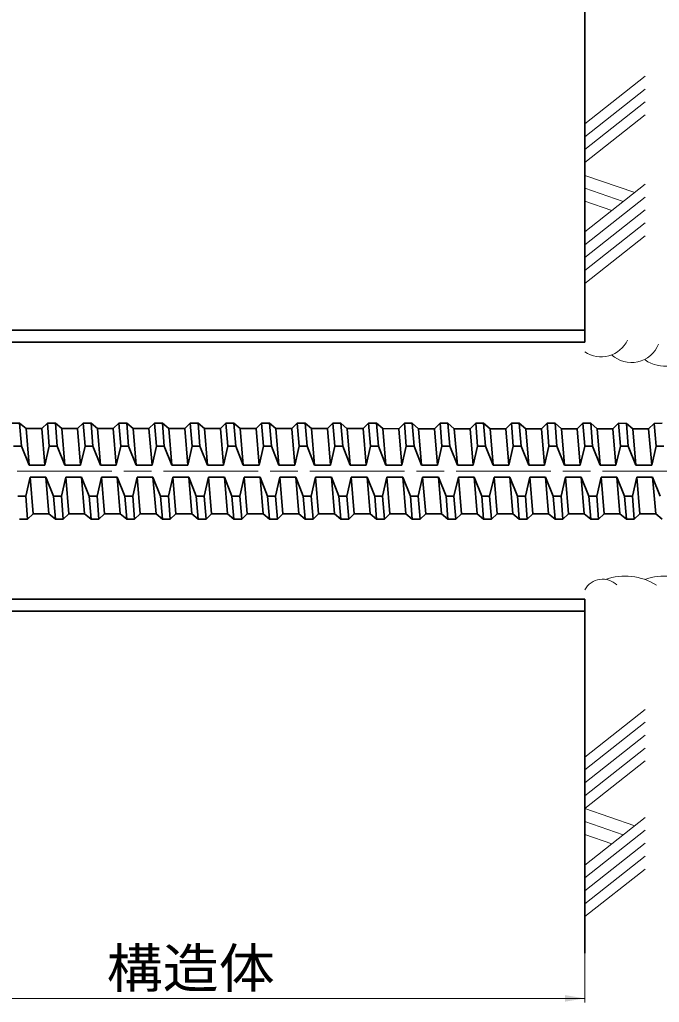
# Model space of a CAD drawing. Units: millimetres at full size, sheet at 1:2; details may follow other scales. Extents: x 2061 to 3743, y 1093 to 2281.
# Drawn here: x 2431.2 to 2593, y 1819.4 to 2067.8 of the extents above; entities that cross this region are included whole.
import ezdxf
from ezdxf.enums import TextEntityAlignment as Align

# ---------------------------------------------------------------- set-up
doc = ezdxf.new("R2010")
doc.units = ezdxf.units.MM
doc.header["$LTSCALE"] = 2
doc.linetypes.add('CHAIN', pattern=[18.5, 12, -1.5, 3.5, -1.5])
for name, color, linetype, lineweight in [('1 外形線', 7, 'Continuous', 35), ('2 細い実線', 3, 'Continuous', 20), ('4中心線', 1, 'CHAIN', 15), ('6寸法線', 4, 'Continuous', 13)]:
    doc.layers.add(name, color=color, linetype=linetype, lineweight=lineweight)
doc.styles.add('ＭＳ Ｐゴシック', font='')
doc.styles.get('ＭＳ Ｐゴシック').set_extended_font_data('MS PGothic')

# ---------------------------------------------------------------- blocks, each defined once
blk = doc.blocks.new('filled_arrow')
at = {"color": 0, "linetype": 'Continuous', "lineweight": -2}
blk.add_solid([(7.5, 1.25), (0, 0), (7.5, -1.25)], dxfattribs=at)

msp = doc.modelspace()

# ---------------------------------------------------------------- linework, layer by layer
at = {"layer": '1 外形線'}
for p, q in [((2574.114, 1986.292), (2574.119, 2083.94)), ((2574.114, 1989.292), (2374.875, 1989.298)), ((2574.114, 1986.292), (2374.875, 1986.298)), ((2431.235, 1965.771), (2429.235, 1965.77)), ((2431.235, 1965.771), (2432.851, 1964.421)), ((2431.71, 1960.02), (2431.235, 1965.77)), ((2438.259, 1965.77), (2436.865, 1964.421)), ((2440.259, 1965.77), (2438.259, 1965.77)), ((2438.734, 1960.02), (2438.259, 1965.77)), ((2440.259, 1965.77), (2441.876, 1964.421)), ((2440.734, 1960.02), (2440.259, 1965.77)), ((2447.282, 1965.77), (2445.889, 1964.42)), ((2449.282, 1965.77), (2447.282, 1965.77)), ((2447.758, 1960.02), (2447.282, 1965.77)), ((2449.282, 1965.77), (2450.899, 1964.42)), ((2449.758, 1960.02), (2449.282, 1965.77)), ((2456.306, 1965.77), (2454.913, 1964.42)), ((2458.306, 1965.769), (2456.306, 1965.77)), ((2456.781, 1960.02), (2456.306, 1965.77)), ((2458.306, 1965.769), (2459.923, 1964.419)), ((2458.782, 1960.019), (2458.306, 1965.769)), ((2465.33, 1965.769), (2463.937, 1964.42)), ((2467.33, 1965.769), (2465.33, 1965.769)), ((2465.805, 1960.02), (2465.33, 1965.769)), ((2467.33, 1965.769), (2468.947, 1964.42)), ((2467.805, 1960.019), (2467.33, 1965.769)), ((2474.354, 1965.769), (2472.96, 1964.42)), ((2476.354, 1965.769), (2474.354, 1965.769)), ((2474.829, 1960.019), (2474.354, 1965.769)), ((2476.354, 1965.769), (2477.97, 1964.42)), ((2476.829, 1960.019), (2476.354, 1965.769)), ((2483.378, 1965.769), (2481.984, 1964.42)), ((2485.378, 1965.77), (2483.378, 1965.769)), ((2483.853, 1960.019), (2483.378, 1965.769)), ((2485.378, 1965.77), (2486.994, 1964.42)), ((2485.853, 1960.019), (2485.378, 1965.769)), ((2492.401, 1965.769), (2491.008, 1964.419)), ((2494.402, 1965.768), (2492.401, 1965.769)), ((2492.877, 1960.019), (2492.401, 1965.769)), ((2494.402, 1965.768), (2496.019, 1964.419)), ((2494.877, 1960.019), (2494.402, 1965.768)), ((2501.425, 1965.769), (2500.032, 1964.419)), ((2503.425, 1965.768), (2501.425, 1965.769)), ((2501.901, 1960.019), (2501.425, 1965.769)), ((2503.425, 1965.768), (2505.042, 1964.419)), ((2503.901, 1960.018), (2503.425, 1965.768)), ((2510.449, 1965.768), (2509.056, 1964.419)), ((2512.449, 1965.768), (2510.449, 1965.768)), ((2510.924, 1960.018), (2510.449, 1965.768)), ((2512.449, 1965.768), (2514.066, 1964.418)), ((2512.925, 1960.018), (2512.449, 1965.768)), ((2519.473, 1965.768), (2518.08, 1964.419)), ((2521.473, 1965.768), (2519.473, 1965.768)), ((2519.948, 1960.018), (2519.473, 1965.768)), ((2521.473, 1965.768), (2523.09, 1964.419)), ((2521.948, 1960.018), (2521.473, 1965.768)), ((2528.497, 1965.768), (2527.103, 1964.418)), ((2530.497, 1965.768), (2528.497, 1965.768)), ((2528.972, 1960.018), (2528.497, 1965.768)), ((2530.497, 1965.768), (2532.113, 1964.418)), ((2530.972, 1960.018), (2530.497, 1965.768)), ((2537.521, 1965.768), (2536.127, 1964.418)), ((2539.521, 1965.768), (2537.521, 1965.768)), ((2537.996, 1960.018), (2537.521, 1965.768)), ((2539.521, 1965.768), (2541.137, 1964.418)), ((2539.996, 1960.017), (2539.521, 1965.767)), ((2546.544, 1965.768), (2545.151, 1964.418)), ((2548.545, 1965.767), (2546.544, 1965.768)), ((2547.02, 1960.018), (2546.544, 1965.768)), ((2548.545, 1965.767), (2550.162, 1964.418)), ((2549.02, 1960.017), (2548.545, 1965.767)), ((2555.568, 1965.767), (2554.175, 1964.418)), ((2557.568, 1965.767), (2555.568, 1965.767)), ((2556.044, 1960.017), (2555.568, 1965.767)), ((2557.568, 1965.767), (2559.185, 1964.418)), ((2558.044, 1960.017), (2557.568, 1965.767)), ((2564.592, 1965.767), (2563.199, 1964.418)), ((2566.592, 1965.767), (2564.592, 1965.767)), ((2565.067, 1960.017), (2564.592, 1965.767)), ((2566.592, 1965.767), (2568.209, 1964.416)), ((2567.067, 1960.017), (2566.592, 1965.767)), ((2573.616, 1965.767), (2572.223, 1964.417)), ((2574.091, 1960.017), (2573.616, 1965.767)), ((2575.616, 1965.767), (2573.616, 1965.767)), ((2576.091, 1960.017), (2575.616, 1965.767)), ((2575.616, 1965.767), (2577.233, 1964.417)), ((2582.639, 1965.767), (2581.246, 1964.417)), ((2583.115, 1960.017), (2582.639, 1965.767)), ((2584.64, 1965.766), (2582.639, 1965.767)), ((2585.115, 1960.016), (2584.64, 1965.766)), ((2584.64, 1965.766), (2586.256, 1964.417)), ((2591.664, 1965.766), (2590.27, 1964.417)), ((2593.664, 1965.767), (2591.664, 1965.766)), ((2592.139, 1960.016), (2591.664, 1965.766)), ((2436.865, 1964.421), (2432.851, 1964.421)), ((2433.616, 1955.17), (2432.851, 1964.421)), ((2437.629, 1955.17), (2436.865, 1964.421)), ((2445.889, 1964.42), (2441.876, 1964.421)), ((2442.639, 1955.17), (2441.876, 1964.421)), ((2446.653, 1955.17), (2445.889, 1964.42)), ((2451.663, 1955.17), (2450.899, 1964.42)), ((2454.913, 1964.42), (2450.899, 1964.42)), ((2455.677, 1955.17), (2454.913, 1964.42)), ((2463.937, 1964.42), (2459.923, 1964.42)), ((2460.687, 1955.17), (2459.923, 1964.419)), ((2464.701, 1955.169), (2463.937, 1964.42)), ((2472.96, 1964.42), (2468.947, 1964.42)), ((2469.711, 1955.17), (2468.947, 1964.42)), ((2473.725, 1955.169), (2472.96, 1964.42)), ((2481.984, 1964.42), (2477.97, 1964.42)), ((2478.735, 1955.169), (2477.97, 1964.42)), ((2482.748, 1955.169), (2481.984, 1964.42)), ((2491.008, 1964.419), (2486.994, 1964.42)), ((2487.759, 1955.169), (2486.994, 1964.42)), ((2491.772, 1955.169), (2491.008, 1964.419)), ((2500.032, 1964.419), (2496.019, 1964.419)), ((2496.782, 1955.169), (2496.019, 1964.419)), ((2500.796, 1955.169), (2500.032, 1964.418)), ((2505.806, 1955.169), (2505.042, 1964.419)), ((2509.056, 1964.419), (2505.042, 1964.419)), ((2509.82, 1955.169), (2509.056, 1964.419)), ((2518.08, 1964.419), (2514.066, 1964.419)), ((2514.83, 1955.169), (2514.066, 1964.418)), ((2518.844, 1955.168), (2518.08, 1964.419)), ((2527.103, 1964.418), (2523.09, 1964.419)), ((2523.854, 1955.168), (2523.09, 1964.419)), ((2527.868, 1955.168), (2527.103, 1964.418)), ((2536.127, 1964.418), (2532.113, 1964.418)), ((2532.878, 1955.168), (2532.113, 1964.418)), ((2536.891, 1955.168), (2536.127, 1964.418)), ((2545.151, 1964.418), (2541.137, 1964.418)), ((2541.902, 1955.168), (2541.137, 1964.418)), ((2545.915, 1955.168), (2545.151, 1964.418)), ((2554.175, 1964.418), (2550.162, 1964.418)), ((2550.925, 1955.168), (2550.162, 1964.418)), ((2554.939, 1955.168), (2554.175, 1964.417)), ((2559.949, 1955.167), (2559.185, 1964.418)), ((2563.199, 1964.418), (2559.185, 1964.418)), ((2563.963, 1955.167), (2563.199, 1964.418)), ((2572.223, 1964.417), (2568.209, 1964.417)), ((2568.973, 1955.167), (2568.209, 1964.416)), ((2572.987, 1955.167), (2572.223, 1964.417)), ((2577.997, 1955.167), (2577.233, 1964.417)), ((2581.246, 1964.417), (2577.233, 1964.417)), ((2582.011, 1955.167), (2581.246, 1964.417)), ((2587.021, 1955.167), (2586.256, 1964.417)), ((2590.27, 1964.417), (2586.256, 1964.417)), ((2591.034, 1955.167), (2590.27, 1964.417)), ((2429.71, 1960.021), (2431.71, 1960.02)), ((2431.71, 1960.02), (2433.616, 1955.17)), ((2438.734, 1960.02), (2437.629, 1955.17)), ((2438.734, 1960.02), (2440.734, 1960.02)), ((2440.734, 1960.02), (2442.64, 1955.17)), ((2447.758, 1960.02), (2446.653, 1955.17)), ((2447.758, 1960.02), (2449.758, 1960.02)), ((2449.758, 1960.02), (2451.663, 1955.17)), ((2456.781, 1960.02), (2455.677, 1955.17)), ((2456.781, 1960.02), (2458.782, 1960.019)), ((2458.782, 1960.019), (2460.687, 1955.17)), ((2465.805, 1960.02), (2464.701, 1955.169)), ((2465.805, 1960.02), (2467.805, 1960.019)), ((2467.805, 1960.019), (2469.711, 1955.17)), ((2474.829, 1960.019), (2473.725, 1955.169)), ((2474.829, 1960.019), (2476.829, 1960.019)), ((2476.829, 1960.019), (2478.735, 1955.169)), ((2483.853, 1960.019), (2482.748, 1955.169)), ((2483.853, 1960.019), (2485.853, 1960.019)), ((2485.853, 1960.019), (2487.759, 1955.169)), ((2492.877, 1960.019), (2491.772, 1955.169)), ((2492.877, 1960.019), (2494.877, 1960.019)), ((2494.877, 1960.019), (2496.783, 1955.169)), ((2501.901, 1960.019), (2500.796, 1955.169)), ((2501.901, 1960.019), (2503.901, 1960.018)), ((2503.901, 1960.018), (2505.806, 1955.169)), ((2510.924, 1960.018), (2509.82, 1955.169)), ((2510.924, 1960.018), (2512.925, 1960.018)), ((2512.925, 1960.018), (2514.83, 1955.169)), ((2519.948, 1960.018), (2518.844, 1955.168)), ((2519.948, 1960.018), (2521.948, 1960.018)), ((2521.948, 1960.018), (2523.854, 1955.168)), ((2528.972, 1960.018), (2527.868, 1955.168)), ((2528.972, 1960.018), (2530.972, 1960.018)), ((2530.972, 1960.018), (2532.878, 1955.168)), ((2537.996, 1960.018), (2536.891, 1955.168)), ((2537.996, 1960.018), (2539.996, 1960.018)), ((2539.996, 1960.017), (2541.902, 1955.168)), ((2547.02, 1960.018), (2545.915, 1955.168)), ((2547.02, 1960.018), (2549.02, 1960.017)), ((2549.02, 1960.017), (2550.926, 1955.168)), ((2556.044, 1960.017), (2554.939, 1955.168)), ((2556.044, 1960.017), (2558.044, 1960.017)), ((2558.044, 1960.017), (2559.949, 1955.167)), ((2565.067, 1960.017), (2563.963, 1955.167)), ((2565.067, 1960.017), (2567.067, 1960.017)), ((2567.067, 1960.017), (2568.973, 1955.167)), ((2574.091, 1960.017), (2572.987, 1955.167)), ((2574.091, 1960.017), (2576.091, 1960.017)), ((2576.091, 1960.017), (2577.997, 1955.167)), ((2583.115, 1960.017), (2582.011, 1955.167)), ((2583.115, 1960.017), (2585.115, 1960.016)), ((2585.115, 1960.016), (2587.021, 1955.167)), ((2592.139, 1960.016), (2591.034, 1955.167)), ((2592.139, 1960.016), (2594.139, 1960.016)), ((2437.629, 1955.17), (2433.616, 1955.17)), ((2446.653, 1955.17), (2442.64, 1955.17)), ((2455.677, 1955.17), (2451.663, 1955.17)), ((2464.701, 1955.17), (2460.687, 1955.17)), ((2473.725, 1955.169), (2469.711, 1955.17)), ((2482.748, 1955.169), (2478.735, 1955.169)), ((2491.772, 1955.169), (2487.759, 1955.169)), ((2500.796, 1955.169), (2496.783, 1955.169)), ((2509.82, 1955.169), (2505.806, 1955.169)), ((2518.844, 1955.169), (2514.83, 1955.169)), ((2527.868, 1955.168), (2523.854, 1955.168)), ((2536.891, 1955.168), (2532.878, 1955.168)), ((2545.915, 1955.168), (2541.902, 1955.168)), ((2554.939, 1955.168), (2550.926, 1955.168)), ((2563.963, 1955.167), (2559.949, 1955.167)), ((2572.987, 1955.167), (2568.973, 1955.167)), ((2582.011, 1955.167), (2577.997, 1955.167)), ((2591.034, 1955.167), (2587.021, 1955.167)), ((2432.759, 1947.321), (2433.864, 1952.17)), ((2437.877, 1952.171), (2433.864, 1952.17)), ((2434.628, 1942.921), (2433.864, 1952.17)), ((2438.641, 1942.92), (2437.877, 1952.171)), ((2439.783, 1947.32), (2437.877, 1952.171)), ((2441.783, 1947.321), (2442.887, 1952.17)), ((2446.901, 1952.171), (2442.887, 1952.17)), ((2443.652, 1942.92), (2442.887, 1952.17)), ((2447.665, 1942.92), (2446.901, 1952.171)), ((2448.807, 1947.32), (2446.901, 1952.17)), ((2450.807, 1947.321), (2451.911, 1952.17)), ((2452.676, 1942.92), (2451.911, 1952.17)), ((2455.925, 1952.169), (2451.911, 1952.17)), ((2456.689, 1942.92), (2455.925, 1952.169)), ((2457.831, 1947.32), (2455.925, 1952.169)), ((2459.831, 1947.32), (2460.935, 1952.17)), ((2464.949, 1952.17), (2460.935, 1952.17)), ((2461.699, 1942.92), (2460.935, 1952.169)), ((2465.713, 1942.92), (2464.949, 1952.17)), ((2466.855, 1947.319), (2464.949, 1952.17)), ((2468.855, 1947.32), (2469.959, 1952.17)), ((2470.723, 1942.92), (2469.959, 1952.17)), ((2473.973, 1952.169), (2469.959, 1952.17)), ((2474.737, 1942.919), (2473.973, 1952.169)), ((2475.878, 1947.319), (2473.973, 1952.169)), ((2477.878, 1947.32), (2478.983, 1952.169)), ((2479.747, 1942.919), (2478.983, 1952.17)), ((2482.996, 1952.17), (2478.983, 1952.169)), ((2483.76, 1942.919), (2482.996, 1952.17)), ((2484.902, 1947.319), (2482.996, 1952.17)), ((2486.902, 1947.32), (2488.007, 1952.168)), ((2492.02, 1952.169), (2488.007, 1952.168)), ((2488.771, 1942.919), (2488.007, 1952.168)), ((2492.784, 1942.919), (2492.02, 1952.169)), ((2493.926, 1947.319), (2492.02, 1952.169)), ((2495.926, 1947.32), (2497.03, 1952.169)), ((2497.795, 1942.919), (2497.03, 1952.169)), ((2501.044, 1952.169), (2497.03, 1952.169)), ((2501.808, 1942.919), (2501.044, 1952.169)), ((2502.95, 1947.318), (2501.044, 1952.168)), ((2504.95, 1947.319), (2506.054, 1952.169)), ((2506.819, 1942.919), (2506.054, 1952.169)), ((2510.068, 1952.168), (2506.054, 1952.169)), ((2510.832, 1942.919), (2510.068, 1952.168)), ((2511.974, 1947.318), (2510.068, 1952.168)), ((2513.974, 1947.319), (2515.078, 1952.169)), ((2519.092, 1952.169), (2515.078, 1952.169)), ((2515.842, 1942.919), (2515.078, 1952.168)), ((2519.856, 1942.918), (2519.092, 1952.169)), ((2520.998, 1947.318), (2519.092, 1952.169)), ((2522.998, 1947.319), (2524.102, 1952.169)), ((2524.866, 1942.918), (2524.102, 1952.169)), ((2528.116, 1952.167), (2524.102, 1952.169)), ((2528.88, 1942.918), (2528.116, 1952.167)), ((2530.021, 1947.318), (2528.116, 1952.167)), ((2532.021, 1947.319), (2533.126, 1952.167)), ((2533.89, 1942.918), (2533.126, 1952.168)), ((2537.139, 1952.168), (2533.126, 1952.167)), ((2537.903, 1942.918), (2537.139, 1952.168)), ((2539.045, 1947.318), (2537.139, 1952.168)), ((2541.045, 1947.318), (2542.15, 1952.167)), ((2546.163, 1952.168), (2542.15, 1952.167)), ((2542.914, 1942.918), (2542.15, 1952.167)), ((2546.927, 1942.918), (2546.163, 1952.168)), ((2548.069, 1947.317), (2546.163, 1952.168)), ((2550.069, 1947.318), (2551.173, 1952.168)), ((2551.938, 1942.917), (2551.173, 1952.168)), ((2555.187, 1952.168), (2551.173, 1952.168)), ((2555.951, 1942.918), (2555.187, 1952.168)), ((2557.093, 1947.317), (2555.187, 1952.167)), ((2559.093, 1947.318), (2560.197, 1952.168)), ((2560.962, 1942.917), (2560.197, 1952.168)), ((2564.211, 1952.167), (2560.197, 1952.168)), ((2564.975, 1942.917), (2564.211, 1952.167)), ((2566.117, 1947.317), (2564.211, 1952.167)), ((2568.117, 1947.318), (2569.221, 1952.167)), ((2573.235, 1952.167), (2569.221, 1952.168)), ((2569.985, 1942.917), (2569.221, 1952.167)), ((2575.141, 1947.317), (2573.235, 1952.167)), ((2573.999, 1942.917), (2573.235, 1952.167)), ((2577.141, 1947.317), (2578.245, 1952.167)), ((2582.259, 1952.166), (2578.245, 1952.167)), ((2579.009, 1942.917), (2578.245, 1952.167)), ((2584.164, 1947.317), (2582.259, 1952.166)), ((2583.023, 1942.917), (2582.259, 1952.166)), ((2586.164, 1947.317), (2587.269, 1952.166)), ((2591.282, 1952.167), (2587.269, 1952.166)), ((2588.033, 1942.917), (2587.269, 1952.167)), ((2593.188, 1947.316), (2591.282, 1952.167)), ((2592.046, 1942.916), (2591.282, 1952.167)), ((2430.759, 1947.32), (2432.759, 1947.321)), ((2433.234, 1941.57), (2432.759, 1947.321)), ((2439.783, 1947.32), (2441.783, 1947.321)), ((2440.258, 1941.57), (2439.783, 1947.32)), ((2442.258, 1941.57), (2441.783, 1947.321)), ((2448.807, 1947.32), (2450.807, 1947.321)), ((2449.282, 1941.57), (2448.807, 1947.32)), ((2451.282, 1941.57), (2450.807, 1947.321)), ((2458.306, 1941.57), (2457.831, 1947.32)), ((2457.831, 1947.32), (2459.831, 1947.32)), ((2460.306, 1941.569), (2459.831, 1947.32)), ((2466.855, 1947.319), (2468.855, 1947.32)), ((2467.33, 1941.569), (2466.855, 1947.319)), ((2469.329, 1941.569), (2468.855, 1947.32)), ((2475.878, 1947.319), (2477.878, 1947.32)), ((2476.353, 1941.569), (2475.878, 1947.319)), ((2478.353, 1941.569), (2477.878, 1947.32)), ((2484.902, 1947.319), (2486.902, 1947.32)), ((2485.377, 1941.569), (2484.902, 1947.319)), ((2487.377, 1941.569), (2486.902, 1947.32)), ((2493.926, 1947.319), (2495.926, 1947.32)), ((2494.401, 1941.569), (2493.926, 1947.319)), ((2496.401, 1941.568), (2495.926, 1947.32)), ((2502.95, 1947.318), (2504.95, 1947.319)), ((2503.425, 1941.569), (2502.95, 1947.318)), ((2505.425, 1941.568), (2504.95, 1947.319)), ((2511.974, 1947.318), (2513.974, 1947.319)), ((2512.449, 1941.568), (2511.974, 1947.318)), ((2514.449, 1941.568), (2513.974, 1947.319)), ((2520.998, 1947.318), (2522.998, 1947.319)), ((2521.473, 1941.568), (2520.998, 1947.318)), ((2523.472, 1941.568), (2522.998, 1947.319)), ((2530.021, 1947.318), (2532.021, 1947.319)), ((2530.496, 1941.568), (2530.021, 1947.318)), ((2532.496, 1941.568), (2532.021, 1947.319)), ((2539.52, 1941.568), (2539.045, 1947.318)), ((2539.045, 1947.318), (2541.045, 1947.318)), ((2541.52, 1941.567), (2541.045, 1947.318)), ((2548.069, 1947.317), (2550.069, 1947.318)), ((2548.544, 1941.567), (2548.069, 1947.317)), ((2550.544, 1941.567), (2550.069, 1947.318)), ((2557.093, 1947.317), (2559.093, 1947.318)), ((2557.568, 1941.567), (2557.093, 1947.317)), ((2559.568, 1941.567), (2559.093, 1947.318)), ((2566.117, 1947.317), (2568.117, 1947.318)), ((2566.592, 1941.567), (2566.117, 1947.317)), ((2568.592, 1941.567), (2568.117, 1947.318)), ((2575.141, 1947.317), (2577.141, 1947.317)), ((2575.616, 1941.566), (2575.141, 1947.317)), ((2577.615, 1941.567), (2577.141, 1947.317)), ((2584.164, 1947.317), (2586.164, 1947.317)), ((2584.639, 1941.567), (2584.164, 1947.317)), ((2586.639, 1941.566), (2586.164, 1947.317)), ((2433.234, 1941.57), (2434.628, 1942.921)), ((2438.641, 1942.92), (2434.628, 1942.921)), ((2440.258, 1941.57), (2438.641, 1942.92)), ((2442.258, 1941.57), (2443.652, 1942.92)), ((2447.665, 1942.92), (2443.652, 1942.92)), ((2449.282, 1941.57), (2447.665, 1942.92)), ((2451.282, 1941.57), (2452.676, 1942.92)), ((2456.689, 1942.92), (2452.676, 1942.92)), ((2458.306, 1941.57), (2456.689, 1942.92)), ((2460.306, 1941.569), (2461.699, 1942.92)), ((2465.713, 1942.92), (2461.699, 1942.92)), ((2467.33, 1941.569), (2465.713, 1942.92)), ((2469.329, 1941.569), (2470.723, 1942.92)), ((2474.737, 1942.919), (2470.723, 1942.92)), ((2476.353, 1941.569), (2474.737, 1942.919)), ((2478.353, 1941.569), (2479.747, 1942.919)), ((2483.76, 1942.919), (2479.747, 1942.919)), ((2485.377, 1941.569), (2483.76, 1942.919)), ((2487.377, 1941.569), (2488.771, 1942.919)), ((2492.784, 1942.919), (2488.771, 1942.919)), ((2494.401, 1941.569), (2492.784, 1942.919)), ((2496.401, 1941.568), (2497.795, 1942.919)), ((2501.808, 1942.919), (2497.795, 1942.919)), ((2503.425, 1941.569), (2501.808, 1942.919)), ((2505.425, 1941.568), (2506.819, 1942.919)), ((2510.832, 1942.919), (2506.819, 1942.919)), ((2512.449, 1941.568), (2510.832, 1942.919)), ((2514.449, 1941.568), (2515.842, 1942.919)), ((2519.856, 1942.918), (2515.842, 1942.919)), ((2521.473, 1941.568), (2519.856, 1942.918)), ((2523.472, 1941.568), (2524.866, 1942.918)), ((2528.88, 1942.918), (2524.866, 1942.918)), ((2530.496, 1941.568), (2528.88, 1942.918)), ((2532.496, 1941.568), (2533.89, 1942.918)), ((2537.903, 1942.918), (2533.89, 1942.918)), ((2539.52, 1941.568), (2537.903, 1942.918)), ((2541.52, 1941.567), (2542.914, 1942.918)), ((2546.927, 1942.918), (2542.914, 1942.918)), ((2548.544, 1941.567), (2546.927, 1942.918)), ((2550.544, 1941.567), (2551.938, 1942.917)), ((2555.951, 1942.918), (2551.938, 1942.917)), ((2557.568, 1941.567), (2555.951, 1942.918)), ((2559.568, 1941.567), (2560.962, 1942.917)), ((2564.975, 1942.917), (2560.962, 1942.917)), ((2566.592, 1941.567), (2564.975, 1942.917)), ((2568.592, 1941.567), (2569.985, 1942.917)), ((2573.999, 1942.917), (2569.985, 1942.917)), ((2575.616, 1941.566), (2573.999, 1942.917)), ((2577.615, 1941.567), (2579.009, 1942.917)), ((2583.023, 1942.917), (2579.009, 1942.917)), ((2584.639, 1941.567), (2583.023, 1942.917)), ((2586.639, 1941.566), (2588.033, 1942.917)), ((2592.046, 1942.916), (2588.033, 1942.917)), ((2593.663, 1941.566), (2592.046, 1942.916)), ((2433.234, 1941.57), (2431.234, 1941.571)), ((2442.258, 1941.57), (2440.258, 1941.57)), ((2451.282, 1941.57), (2449.282, 1941.57)), ((2460.306, 1941.569), (2458.306, 1941.57)), ((2469.329, 1941.569), (2467.33, 1941.569)), ((2478.353, 1941.569), (2476.353, 1941.569)), ((2487.377, 1941.569), (2485.377, 1941.569)), ((2496.401, 1941.568), (2494.401, 1941.569)), ((2505.425, 1941.568), (2503.425, 1941.569)), ((2514.449, 1941.568), (2512.449, 1941.568)), ((2523.472, 1941.568), (2521.473, 1941.568)), ((2532.496, 1941.568), (2530.496, 1941.568)), ((2541.52, 1941.567), (2539.52, 1941.568)), ((2550.544, 1941.567), (2548.544, 1941.567)), ((2559.568, 1941.567), (2557.568, 1941.567)), ((2568.592, 1941.567), (2566.592, 1941.567)), ((2577.615, 1941.567), (2575.616, 1941.566)), ((2586.639, 1941.566), (2584.639, 1941.567)), ((2574.112, 1921.292), (2374.873, 1921.298)), ((2574.112, 1831.837), (2574.114, 1921.292)), ((2574.112, 1918.292), (2374.873, 1918.298))]:
    msp.add_line(p, q, dxfattribs=at)
at = {"layer": '2 細い実線'}
for p, q in [((2574.119, 2041.493), (2589.413, 2053.536)), ((2574.118, 2038.232), (2589.413, 2050.276)), ((2574.118, 2034.972), (2589.413, 2047.015)), ((2574.118, 2031.711), (2589.412, 2043.755)), ((2586.748, 2024.126), (2574.118, 2028.45)), ((2574.117, 2014.18), (2589.412, 2026.224)), ((2583.862, 2021.853), (2574.118, 2025.19)), ((2574.117, 2010.92), (2589.413, 2022.963)), ((2574.117, 2007.659), (2589.412, 2019.703)), ((2580.976, 2019.581), (2574.118, 2021.93)), ((2574.117, 2004.399), (2589.412, 2016.442)), ((2574.117, 2001.139), (2589.412, 2013.182)), ((2574.114, 1881.413), (2589.409, 1893.457)), ((2574.114, 1878.152), (2589.409, 1890.196)), ((2574.114, 1874.892), (2589.409, 1886.935)), ((2574.114, 1871.631), (2589.409, 1883.675)), ((2574.114, 1868.371), (2589.408, 1880.414)), ((2586.744, 1864.046), (2574.114, 1868.371)), ((2574.113, 1854.101), (2589.408, 1866.144)), ((2583.858, 1861.774), (2574.114, 1865.11)), ((2574.113, 1850.84), (2589.408, 1862.884)), ((2580.972, 1859.501), (2574.113, 1861.85)), ((2574.113, 1847.579), (2589.408, 1859.623)), ((2574.113, 1844.319), (2589.408, 1856.363)), ((2574.113, 1841.058), (2589.407, 1853.102))]:
    msp.add_line(p, q, dxfattribs=at)
for centre, radius, start, end in [((2578.247, 1990.056), 7.453, 236.34327, 334.18788), ((2585.91, 1988.467), 7.354, 226.99883, 338.60953), ((2594.556, 1989.573), 9.363, 236.29838, 317.16496), ((2578.638, 1921.173), 5.189, 45.95261, 150.66554), ((2584.307, 1912.205), 14.948, 58.00507, 109.39787), ((2594.237, 1912.206), 14.948, 58.00507, 109.39787)]:
    msp.add_arc(centre, radius, start, end, dxfattribs=at)
at = {"layer": '4中心線'}
msp.add_line((3638.571, 1953.678), (2273.989, 1953.678), dxfattribs=at)
at = {"layer": '6寸法線'}
for p, q in [((2574.107, 1832.156), (2574.107, 1819.398)), ((2374.869, 1820.398), (2574.107, 1820.398))]:
    msp.add_line(p, q, dxfattribs=at)

# ---------------------------------------------------------------- block references
at = {"layer": '6寸法線', "xscale": 0.667, "yscale": 0.667, "rotation": 180}
msp.add_blockref('filled_arrow', (2574.107, 1820.398), dxfattribs=at)

# ---------------------------------------------------------------- texts
at = {"layer": '6寸法線', "style": 'ＭＳ Ｐゴシック', "width": 1.05}
msp.add_text('構造体', height=9.897, dxfattribs=at).set_placement((2474.488, 1828.046), align=Align.MIDDLE_CENTER)

doc.saveas('drawing.dxf')
